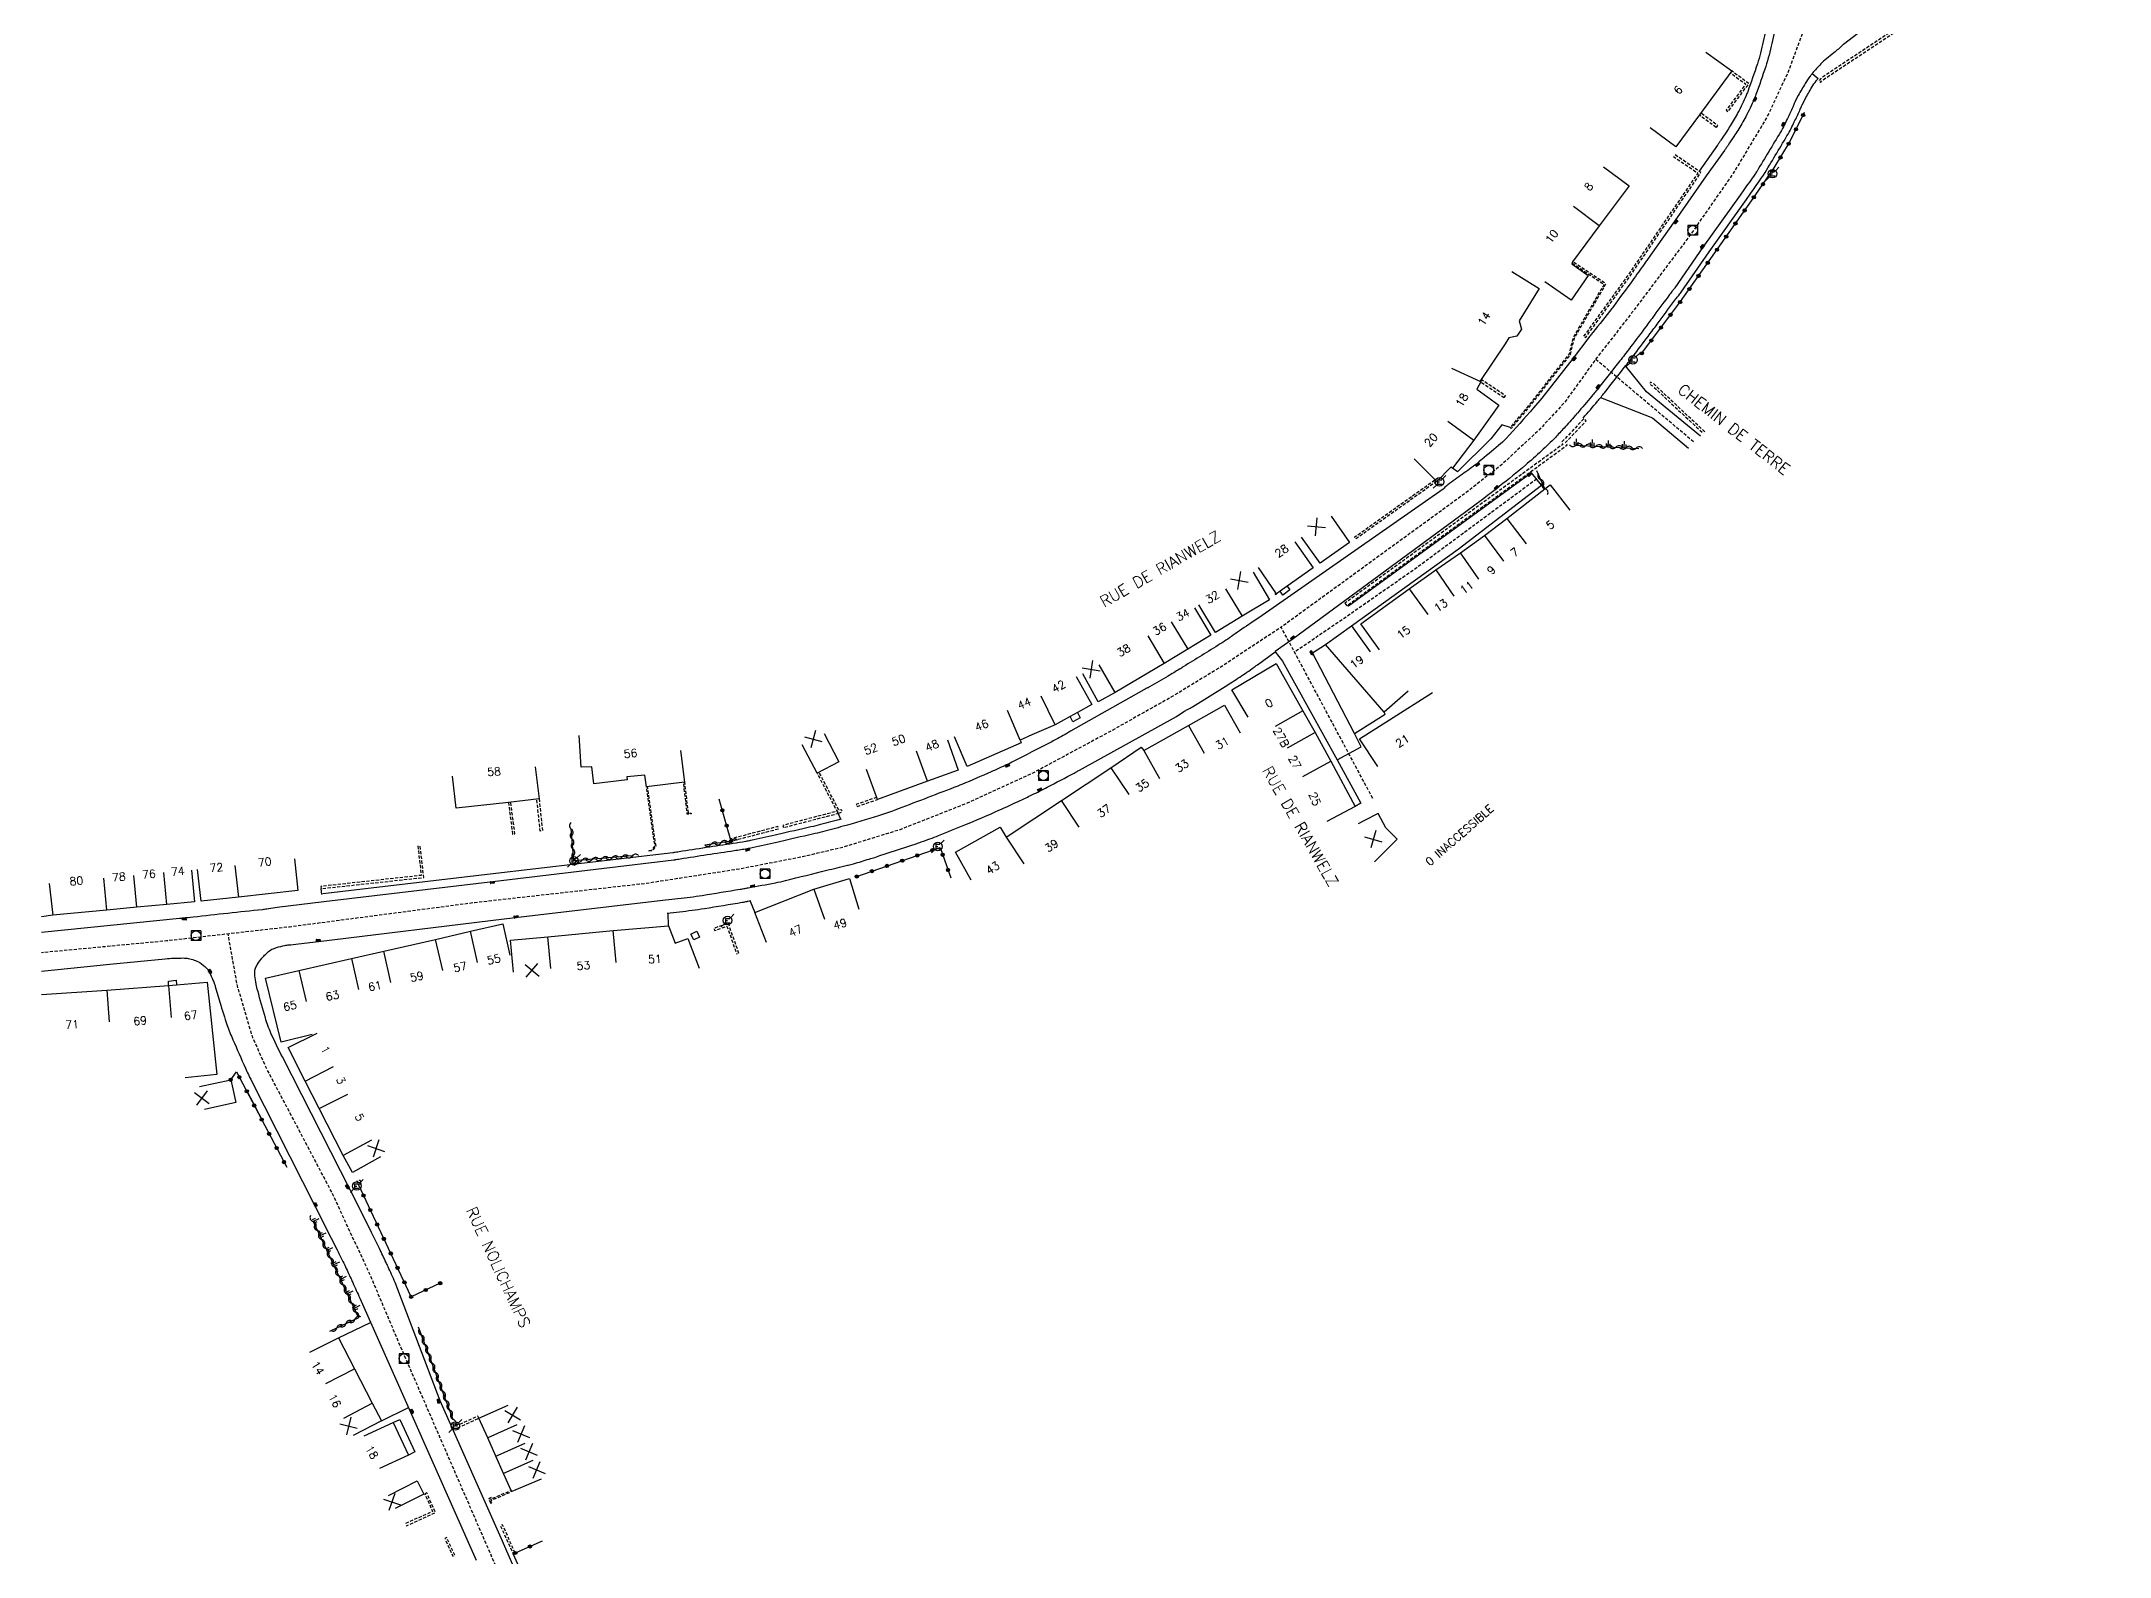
# Model space of a CAD drawing. Header units: millimetres. Extents: x 150000 to 151001, y 125999 to 127001.
# Drawn here: x 150000 to 150323, y 126509.4 to 126746.1 of the extents above; entities that cross this region are included whole.
import ezdxf
from ezdxf.enums import TextEntityAlignment as Align

# ---------------------------------------------------------------- set-up
doc = ezdxf.new("R2010")
doc.units = ezdxf.units.MM
doc.linetypes.add('DASHED', pattern=[0.75, 0.5, -0.25])
doc.layers.get('0').update_dxf_attribs({"linetype": 'CONTINUOUS'})
for name, color, linetype in [('W0001', 6, 'DASHED'), ('W0008', 7, 'CONTINUOUS'), ('W0017', 7, 'CONTINUOUS'), ('W0100', 7, 'CONTINUOUS'), ('W0112', 1, 'DASHED'), ('W0211', 2, 'CONTINUOUS'), ('W0302', 3, 'CONTINUOUS'), ('W0310', 3, 'CONTINUOUS'), ('W0322', 7, 'CONTINUOUS'), ('W0400', 7, 'CONTINUOUS'), ('W0420', 7, 'CONTINUOUS'), ('W0471', 7, 'CONTINUOUS'), ('W0984', 7, 'CONTINUOUS'), ('W0989', 7, 'CONTINUOUS'), ('W0991', 7, 'CONTINUOUS'), ('W1102', 7, 'CONTINUOUS')]:
    doc.layers.add(name, color=color, linetype=linetype)
doc.styles.get("Standard").update_dxf_attribs({"font": 'romans.shx', "width": 0.85})

# ---------------------------------------------------------------- blocks, each defined once
blk = doc.blocks.new('t322o')
at = {"color": 0, "linetype": 'Continuous'}
for radius in [0.25, 0.15]:
    blk.add_circle((0, 0), radius, dxfattribs=at)
blk = doc.blocks.new('T471')
for p, q in [((-0.333334, 0.333334), (-0.333334, -0.333334)), ((-0.333334, 0.333334), (0.333334, 0.333334)), ((-0.333334, 0), (0, 0)), ((0.500001, 0.500001), (1.000002, 1.000002)), ((-0.500001, -0.500001), (-1.000002, -1.000002)), ((-0.333334, -0.333334), (0.333334, -0.333334))]:
    blk.add_line(p, q)
blk.add_ellipse((0, 0), major_axis=(0.471405, 0.471405), ratio=1, start_param=5.4977871438, end_param=11.780972451)
blk = doc.blocks.new('t310o')
at = {"color": 0, "linetype": 'Continuous'}
for centre, start, end in [((-0.5, 0.38), 216.8699, 323.1304), ((0.5, -0.37), 36.8699, 143.1303)]:
    blk.add_arc(centre, 0.625, start, end, dxfattribs=at)
blk = doc.blocks.new('t991o')
at = {"color": 0, "linetype": 'Continuous'}
for p, q in [((-1, 1), (1, -1)), ((-1, -1), (1, 1))]:
    blk.add_line(p, q, dxfattribs=at)
blk = doc.blocks.new('t211o')
at = {"color": 0, "linetype": 'Continuous'}
for p, q in [((-0.29, 0.5), (-0.29, 0)), ((0, 1), (0, 0)), ((0.29, 0.5), (0.29, 0))]:
    blk.add_line(p, q, dxfattribs=at)
blk = doc.blocks.new('T400')
for p, q in [((-0.15, 0.3), (0.15, 0.3)), ((-0.15, -0.25), (-0.15, 0.3)), ((-0.15, 0.15), (0.15, 0.15)), ((-0.15, 0), (0.15, 0)), ((0.15, 0.3), (0.15, -0.25)), ((-0.15, -0.15), (0.15, -0.15)), ((-0.15, -0.25), (-0.15, -0.3)), ((-0.15, -0.3), (0.15, -0.3)), ((0.15, -0.3), (0.15, -0.25))]:
    blk.add_line(p, q)
blk = doc.blocks.new('T420')
for p, q in [((0.75, 0.75), (-0.75, 0.75)), ((-0.75, 0.75), (-0.75, -0.75)), ((0.75, 0.75), (0.75, -0.75)), ((0.75, -0.75), (-0.75, -0.75))]:
    blk.add_line(p, q)
blk.add_ellipse((0, 0), major_axis=(-0.53, 0.53), ratio=1, start_param=3.926991, end_param=10.210176)
blk = doc.blocks.new('t112o')
at = {"color": 0, "linetype": 'Continuous'}
for p, q in [((-0.5, 0.5), (0.5, 0.5)), ((-0.5, -0.5), (-0.5, 0.5)), ((0.5, 0.5), (0.5, -0.5)), ((0.5, -0.5), (-0.5, -0.5))]:
    blk.add_line(p, q, dxfattribs=at)

msp = doc.modelspace()

# ---------------------------------------------------------------- linework, layer by layer
at = {"layer": 'W0001', "flags": 128}
for points in [[(150280.56, 126779.75), (150275.29, 126748.01), (150272.74, 126741.12), (150269.45, 126734.12), (150264.25, 126725.48), (150257.46, 126715.72), (150248.42, 126703.69), (150242.8, 126696.48), (150237.92, 126689.69), (150233.88, 126685.34), (150228.05, 126679.93), (150222.53, 126675.58), (150193.64, 126654.56)], [(150258.05, 126683.51), (150242.74, 126696.4)], [(150233.54, 126677.7), (150214.42, 126663.56), (150202.53, 126655.29), (150195.72, 126650.68)], [(150207.94, 126627.82), (150193.64, 126654.56), (150184.58, 126648.59), (150176.41, 126643.61), (150167.18, 126638.41), (150154.97, 126631.84), (150144.57, 126627.06), (150134.07, 126622.93), (150125.16, 126620.17), (150119.07, 126618.74), (150109.3, 126616.83), (150094.24, 126614.5), (150067.66, 126611.53), (150038.75, 126607.74), (150019.6, 126605.57), (150000, 126603.72)], [(150439.04, 126222.13), (150429.4, 126247.76), (150427.45, 126252.8), (150425.73, 126256.58), (150422.98, 126260.59), (150419.42, 126264.03), (150415.64, 126266.67), (150403.03, 126273.77), (150395.92, 126277.79), (150377.19, 126286.2), (150356.9, 126295.03), (150350.48, 126297.78), (150344.28, 126300.41), (150331.74, 126304.8), (150314.31, 126310.99), (150306.28, 126314.31), (150298.14, 126317.98), (150286.9, 126323.37), (150219.42, 126357.45), (150194.36, 126369.99), (150184.61, 126374.69), (150171.42, 126381.34), (150159.61, 126386.15), (150142.38, 126393.29), (150136.08, 126396.73), (150129.77, 126400.97), (150121.06, 126408.08), (150114.75, 126414.95), (150108.67, 126423.09), (150104.77, 126430.89), (150093.27, 126457.32), (150071.58, 126506.55), (150056.08, 126542.26), (150051.61, 126552.8), (150045.54, 126565.98), (150035.42, 126585.16), (150033.02, 126590.44), (150030.61, 126598.57), (150029.17, 126606.65)]]:
    msp.add_lwpolyline(points, dxfattribs=at)
at = {"layer": 'W0008', "flags": 128}
for points in [[(150272.99, 126768.58), (150269.5, 126748.82), (150269.3, 126747.85, -0.010856), (150268.5, 126744.23, -0.022103), (150268.02, 126742.57, -0.003065), (150266.5, 126738.2, -0.018678), (150266.25, 126737.59, -0.017501), (150264.97, 126734.93, -0.021443), (150263.77, 126732.88, -0.001594), (150263.17, 126731.95, -0.001101), (150262.29, 126730.6, -0.004339), (150262.02, 126730.19, -0.004826), (150261.76, 126729.83), (150258.89, 126725.79)], [(150292.46, 126754.05), (150281.45, 126745.58, 0.038367), (150281.11, 126745.28, -0.0285), (150280.67, 126744.86, -0.005403), (150279.95, 126744.27, 0.003418), (150278.81, 126743.35, 0.028612), (150277.93, 126742.53, 0.017095), (150276.58, 126741.05, 0.003711), (150276.41, 126740.83, 0.003711), (150276.25, 126740.62, 0.024306), (150275.49, 126739.5, 0.015028), (150274.4, 126737.6), (150273.93, 126736.72, 0.038655), (150273.77, 126736.35, -0.025444), (150273.54, 126735.78, -0.002742), (150272.7, 126733.99, -0.004764), (150272.2, 126732.97, -0.017356), (150271.61, 126731.89, -0.002992), (150267.95, 126725.81, -0.017668), (150267.6, 126725.27, 0.003828), (150265.91, 126722.87), (150265.34, 126722.03), (150259.51, 126713.89), (150255.13, 126707.57, -0.02964), (150254.78, 126707.13, 0.022092), (150254.3, 126706.54, 0.001726), (150251.87, 126703.23, -0.003262), (150250.58, 126701.48, -0.001192), (150248.21, 126698.34, -0.001888), (150246.71, 126696.37, -0.003603), (150246.55, 126696.16, -0.000171), (150243.18, 126691.92, -0.007005), (150242.13, 126690.62, -0.003401), (150239.89, 126688, -0.001216), (150239.62, 126687.67, -0.007149), (150239.57, 126687.61, -0.005258), (150237.81, 126685.65, -0.007039), (150236.46, 126684.21, -0.012978), (150234.3, 126682.1, -0.011451), (150231.74, 126679.83, -0.004926), (150231.3, 126679.45, -0.000549), (150227.25, 126676.16, -0.009401), (150227.05, 126676.01, 0.000399), (150222.28, 126672.42), (150221.5, 126671.83), (150195.51, 126652.72), (150192.7, 126650.75)], [(150270.65, 126747.58, -0.010856), (150269.83, 126743.91, -0.022103), (150269.31, 126742.13, -0.003065), (150267.79, 126737.74, -0.018678), (150267.51, 126737.03, -0.017501), (150266.18, 126734.29, -0.021443), (150264.93, 126732.14, -0.001594), (150264.32, 126731.2, -0.001101), (150263.44, 126729.85, -0.004339), (150263.15, 126729.42, -0.004826), (150262.88, 126729.03), (150260.03, 126725.03), (150255.13, 126718.02), (150251.3, 126712.64), (150250.76, 126711.85, -0.005204), (150250.34, 126711.27, -0.001178), (150248.49, 126708.72, -0.000058), (150245.54, 126704.67, -0.00278), (150245.48, 126704.59, -0.006512), (150245.27, 126704.33, -0.000457), (150242.32, 126700.6, -0.00704), (150241.9, 126700.08, 0.013198), (150241.69, 126699.81), (150239.24, 126696.56), (150234.35, 126690.32), (150233.03, 126688.8, -0.007695), (150228.73, 126684, -0.031919), (150227.6, 126682.93, -0.001146), (150224.58, 126680.42, -0.007644), (150224.13, 126680.05, -0.016286), (150221.94, 126678.46, 0.015631), (150219.65, 126676.81, 0.021668), (150219.52, 126676.7, 0.004472), (150218.92, 126676.13), (150190.13, 126656), (150189.28, 126655.45, 0.014114), (150186.44, 126653.51, -0.01748), (150184.13, 126651.96, -0.000243), (150178.35, 126648.37, -0.002276), (150177.73, 126647.99, -0.002922), (150175.97, 126646.93, -0.001783), (150173.08, 126645.23, -0.030239), (150172.65, 126645.02, 0.027), (150172.18, 126644.78), (150160.73, 126638.31, -0.002957), (150158.44, 126637.02, -0.008268), (150157.61, 126636.57, -0.00099), (150151.78, 126633.59, -0.006127), (150150.84, 126633.12, -0.007932), (150148.35, 126631.98, -0.004319), (150143.75, 126630, -0.007441), (150142.51, 126629.51, -0.000993), (150133.21, 126625.95, -0.015627), (150130.75, 126625.1, -0.007066), (150125.23, 126623.47, -0.003062), (150121.98, 126622.61, -0.006535), (150120.45, 126622.24, -0.00009), (150115.29, 126621.06, -0.001043), (150114.84, 126620.96, -0.001932), (150111.01, 126620.11, -0.009196), (150110.21, 126619.95, -0.007019), (150108.21, 126619.63, 0.001659), (150099.77, 126618.34, 0.002714), (150098.96, 126618.21, -0.011791), (150098.77, 126618.18), (150071.82, 126614.97), (150044.11, 126611.66), (150036.84, 126610.78), (150035.2, 126610.53, -0.012691), (150034.54, 126610.44, 0.001563), (150029.14, 126609.87, 0.000054), (150023.71, 126609.28, -0.000183), (150022.11, 126609.11, -0.029886), (150021.83, 126609.09, 0.028578), (150021.55, 126609.08), (150000, 126606.86)], [(150240.8, 126687.22, 0.003401), (150243.04, 126689.85, 0.007005), (150244.12, 126691.17, 0.000171), (150247.48, 126695.42, 0.003603), (150247.65, 126695.64, 0.001888), (150249.16, 126697.62, 0.001192), (150251.53, 126700.76, 0.003262), (150252.83, 126702.53, -0.001726), (150255.26, 126705.83, -0.022092), (150255.67, 126706.34, 0.02964), (150256.11, 126706.89), (150260.49, 126713.2), (150266.32, 126721.35), (150266.9, 126722.19, -0.003828), (150268.57, 126724.58, 0.017668), (150268.97, 126725.18, 0.002992), (150272.63, 126731.28, 0.017356), (150273.26, 126732.43, 0.004764), (150273.77, 126733.48, 0.002742), (150274.63, 126735.28, 0.025444), (150274.9, 126735.96, -0.038655), (150274.99, 126736.16), (150275.46, 126737.04, -0.015028), (150276.51, 126738.88, -0.024306), (150277.2, 126739.9, -0.003711), (150277.36, 126740.1, -0.003711), (150277.51, 126740.3)], [(150079.2, 126495.32), (150072.02, 126511.83), (150062.31, 126533.74), (150055.25, 126552.21, 0.000659), (150054.14, 126554.69, 0.00274), (150053.84, 126555.34, 0.004116), (150052.8, 126557.54, 0.003582), (150051.58, 126560.03), (150050.66, 126561.87), (150048.23, 126566.71), (150037.66, 126587.45, -0.019872), (150035.86, 126591.16, -0.032037), (150034.99, 126593.56, -0.004092), (150033.8, 126597.75, -0.015999), (150033.54, 126598.83, -0.023321), (150033.34, 126600.14, -0.043559), (150033.32, 126600.84, -0.106898), (150033.5, 126601.49, -0.048475), (150034.31, 126602.7, -0.043555), (150035.47, 126603.89, -0.082752), (150036.22, 126604.35, -0.027048), (150036.73, 126604.53, -0.010907), (150038.04, 126604.86, -0.038379), (150038.54, 126604.94, 0.012056), (150040.16, 126605.11), (150043.3, 126605.5), (150072.27, 126609.01), (150097.5, 126611.96, 0.004063), (150101.35, 126612.41, 0.008386), (150103.22, 126612.68, 0.000433), (150109.14, 126613.64, 0.003455), (150109.88, 126613.77, 0.000791), (150110.39, 126613.88, 0.004894), (150114.64, 126614.65, 0.012883), (150116.24, 126615.01, 0.0005), (150122.67, 126616.6, -0.001003), (150125.88, 126617.39, -0.001266), (150125.99, 126617.42, -0.000174), (150126.83, 126617.62, 0.001999), (150129.3, 126618.35, 0.005702), (150130.16, 126618.62, 0.000698), (150136.61, 126620.74, 0.005483), (150137.42, 126621.02, 0.008419), (150140.11, 126622.02, 0.005474), (150144.21, 126623.68, 0.004843), (150149.55, 126625.97, 0.007653), (150152.89, 126627.5, 0.00179), (150154.69, 126628.37, 0.002624), (150155.91, 126628.97, 0.004181), (150157.1, 126629.58, 0.001181), (150161.29, 126631.77, 0.01136), (150161.61, 126631.95, -0.006617), (150162.16, 126632.26), (150177.3, 126640.6), (150178.44, 126641.4, -0.051994), (150179.01, 126641.72, 0.038812), (150179.79, 126642.13), (150184.88, 126645.31), (150185.76, 126645.87, 0.005446), (150188.01, 126647.34, 0.010802), (150189.12, 126648.11, 0.005797), (150189.55, 126648.43, -0.006945), (150189.91, 126648.7), (150192.68, 126650.71), (150193.84, 126649.28), (150202.37, 126633.86), (150206.15, 126635.88), (150205.08, 126637.95), (150198.52, 126650.58), (150200.54, 126651.84)], [(150124.93, 126624.59, -0.003062), (150121.69, 126623.74, -0.006535), (150120.19, 126623.37, -0.00009), (150115.03, 126622.19, -0.001043), (150114.59, 126622.09, -0.001932), (150110.77, 126621.25, -0.009196), (150110, 126621.1, -0.007019), (150108.04, 126620.77, 0.001659), (150099.59, 126619.48, 0.002714), (150098.77, 126619.35, -0.011791), (150098.64, 126619.33), (150070.09, 126616), (150043.96, 126612.91)], [(150097.73, 126609.9, 0.004063), (150101.62, 126610.36, 0.008386), (150103.55, 126610.64, 0.000433), (150109.47, 126611.6, 0.003455), (150110.24, 126611.74, 0.007575), (150110.35, 126611.76, 0.000791), (150110.82, 126611.86)], [(150000, 126600.84), (150010.68, 126601.92), (150019.31, 126602.79), (150019.72, 126602.82, -0.016382), (150022.16, 126602.9, -0.050972), (150022.94, 126602.81, -0.02972), (150023.86, 126602.57, -0.02972), (150024.73, 126602.21, -0.047398), (150025.79, 126601.33, -0.087109), (150026.22, 126600.72, -0.007368), (150026.79, 126599.45, -0.014724), (150027.05, 126598.8, -0.007148), (150027.12, 126598.6, -0.009113), (150027.17, 126598.44), (150027.88, 126596, 0.012662), (150029.03, 126592.38, 0.019951), (150029.91, 126590.14, 0.00109), (150031.87, 126585.69, 0.0048), (150032.33, 126584.69, 0.012845), (150032.44, 126584.45, -0.004624), (150032.78, 126583.81), (150042.84, 126564), (150045.26, 126559.17), (150046.18, 126557.33, -0.003582), (150047.37, 126554.92, -0.004116), (150048.36, 126552.81, -0.00274), (150048.63, 126552.22, -0.000659), (150049.73, 126549.76), (150057.65, 126531.99), (150067.91, 126508.84)]]:
    msp.add_lwpolyline(points, format="xyb", dxfattribs=at)
for points in [[(150276.58, 126741.05), (150277.49, 126740.26)], [(150259.11, 126684.4), (150250.67, 126691.34), (150247.43, 126695.4)], [(150243.51, 126690.42), (150251.64, 126687.27), (150257.25, 126682.53)], [(150204.6, 126654.75), (150221.29, 126666.76), (150234.3, 126676.77), (150232.75, 126678.68), (150204.14, 126657.87), (150203.91, 126657.94)], [(150202.37, 126633.86), (150206.07, 126627.06), (150205.18, 126626.58)], [(150124.42, 126625.48), (150124.83, 126624.56)], [(150043.79, 126612.82), (150043.7, 126613.73)], [(150110.7, 126611.76), (150111.41, 126609.98)], [(150097.96, 126607.93), (150097.89, 126609.92)]]:
    msp.add_lwpolyline(points, dxfattribs=at)
at = {"layer": 'W0017', "flags": 128}
for points in [[(150229.38, 126685.74), (150228.12, 126686.19), (150226.4, 126683.97), (150221.15, 126678.82), (150220.4, 126679.38)], [(150194.56, 126660.95), (150194.98, 126660.38), (150193.9, 126659.58), (150193.49, 126660.18)], [(150161.84, 126641.22), (150162.25, 126640.43), (150161.09, 126639.79), (150160.67, 126640.59)], [(150205.08, 126637.95), (150209.9, 126640.97), (150209.71, 126641.3)], [(150019.87, 126598.59), (150019.85, 126599.3), (150021.03, 126599.43), (150021.1, 126598.69)], [(150046.39, 126543.59), (150051.42, 126545.97)], [(150053.12, 126530.61), (150057.33, 126532.7)], [(150054.97, 126530.37), (150055.99, 126530.82), (150058.34, 126525.79), (150057.34, 126525.27)]]:
    msp.add_lwpolyline(points, dxfattribs=at)
at = {"layer": 'W0100', "flags": 128}
for points in [[(150259.98, 126744.39), (150264, 126741.43), (150258.96, 126734.57), (150255.29, 126729.58), (150251.26, 126732.54)], [(150243.99, 126726.48), (150247.98, 126723.48), (150243.31, 126717.27), (150239.15, 126711.62), (150239.02, 126711.33), (150241.56, 126709.49), (150238.93, 126705.66), (150234.81, 126708.5)], [(150229.68, 126710.1), (150233.93, 126707.47), (150230.78, 126702.39), (150231.18, 126701.13), (150230.46, 126699.99), (150229.19, 126699.77), (150228.59, 126698.8), (150224.67, 126692.93)], [(150224.81, 126692.87), (150224.17, 126691.76), (150227.62, 126689.26), (150223.7, 126683.79), (150220.39, 126679.38), (150220.15, 126679.55), (150217.93, 126677.34), (150214.4, 126680.88)], [(150208.98, 126651.04), (150206.05, 126655.09), (150213.61, 126660.58), (150217.77, 126663.51), (150221.63, 126666.16), (150225.38, 126668.89), (150228.85, 126671.54), (150234.83, 126676.19), (150235.62, 126676.8), (150238.69, 126672.85)], [(150201.44, 126671.88), (150204.32, 126667.8), (150199.71, 126664.54), (150196.83, 126668.62)], [(150195.75, 126667.92), (150198.64, 126663.84), (150194.56, 126660.95), (150193.49, 126660.18), (150192.92, 126659.79), (150190.08, 126663.91)], [(150189.25, 126663.14), (150191.82, 126658.85), (150187.52, 126656.29), (150183.36, 126653.76), (150180.77, 126658.03)], [(150180.09, 126657.59), (150182.67, 126653.31), (150179.03, 126651.12), (150175.37, 126648.9), (150167.71, 126644.34), (150165.06, 126642.89), (150162.66, 126647.28)], [(150213.48, 126644.58), (150209.71, 126641.3), (150200.54, 126651.84), (150204.6, 126654.75), (150207.51, 126650.69)], [(150188.47, 126640.49), (150185.91, 126644.78), (150192.84, 126648.9)], [(150192.84, 126648.9), (150197.04, 126641.51), (150198.94, 126638.1), (150201.39, 126633.64), (150205.18, 126626.58), (150200.78, 126624.21)], [(150161.61, 126646.84), (150164.07, 126642.48), (150161.84, 126641.22), (150160.67, 126640.59), (150158.33, 126639.29), (150154.7, 126637.73), (150152.86, 126636.94), (150153.01, 126636.48), (150144.59, 126632.83), (150142.6, 126637.42)], [(150208.74, 126632.8), (150205.88, 126637.15), (150210.53, 126640.1), (150217.28, 126644.39)], [(150145.19, 126615.08), (150142.76, 126619.45), (150149.73, 126623.32), (150150.69, 126621.75), (150159.31, 126627.5), (150167.04, 126632.6), (150171.79, 126635.82), (150172.18, 126635.28), (150179.14, 126639.23), (150184.76, 126642.4), (150187.21, 126638.05)], [(150099.84, 126635.32), (150100.43, 126630.36), (150094.49, 126629.65), (150094.25, 126631.44), (150091.43, 126631.17), (150091.47, 126630.7), (150086.28, 126630.1), (150085.97, 126632.78), (150084.29, 126632.68), (150083.99, 126637.67)], [(150122.24, 126637.97), (150124.56, 126633.54), (150121.15, 126631.76), (150118.83, 126636.19)], [(150141.5, 126636.95), (150143.2, 126632.25), (150138.4, 126630.52), (150130.59, 126627.66), (150128.87, 126632.36)], [(150077.14, 126632.73), (150077.73, 126627.77), (150072.94, 126627.2), (150064.77, 126626.32), (150064.23, 126631.29)], [(150208.2, 126617.9), (150211.74, 126621.44), (150209.96, 126623.21), (150208.8, 126625.46), (150206.55, 126624.3), (150205.67, 126623.84)], [(150039.52, 126618.41), (150040.07, 126613.44), (150030.79, 126612.4), (150024.95, 126611.77), (150024.41, 126616.74)], [(150023.47, 126616.64), (150023.94, 126611.66), (150019.61, 126611.25), (150014.93, 126610.82), (150010.21, 126610.38), (150001.78, 126609.57), (150000, 126609.35)], [(150113.26, 126605.34), (150111.41, 126609.98), (150120.66, 126613.67), (150126.24, 126615.33), (150127.66, 126610.54)], [(150042.3, 126590.96), (150037.45, 126589.77), (150035, 126599.76), (150040.23, 126600.95), (150048.45, 126602.84), (150053.5, 126603.95), (150061.57, 126605.81), (150067, 126607.07), (150072.06, 126608.21), (150073.16, 126603.33)], [(150073.73, 126600.69), (150073.26, 126605.67), (150079.09, 126606.21), (150089.32, 126607.18), (150097.96, 126607.93), (150099.01, 126605.23), (150100.99, 126605.97), (150102.75, 126601.29)], [(150000, 126597.21), (150010.23, 126597.9), (150019.87, 126598.59), (150021.1, 126598.69), (150025.89, 126599.11), (150027.43, 126584.69), (150022.46, 126584.16)], [(150052.98, 126571.84), (150048.61, 126569.41), (150047.13, 126572.07), (150043.39, 126579.37), (150041.18, 126583.67), (150038.57, 126588.92), (150043.05, 126591.15)], [(150024.69, 126582.83), (150029.57, 126583.88), (150030.35, 126580.31), (150025.46, 126579.25)], [(150041.94, 126541.32), (150046.39, 126543.59), (150048.88, 126538.72), (150051.68, 126533.37), (150053.12, 126530.61), (150048.68, 126528.3)], [(150073.38, 126519.73), (150072.19, 126522.39), (150070.98, 126525.1), (150069.71, 126527.94), (150068.34, 126531.03), (150072.91, 126533.05)], [(150050.44, 126528.27), (150054.97, 126530.37), (150057.34, 126525.27), (150052.81, 126523.16)], [(150054.23, 126518.97), (150058.69, 126521.24), (150059.74, 126519.16), (150055.28, 126516.9)], [(150078.07, 126521.48), (150073.46, 126519.56)]]:
    msp.add_lwpolyline(points, dxfattribs=at)
at = {"layer": 'W0112', "flags": 128}
for points in [[(150297.81, 126747.49), (150295.04, 126751.66), (150277.95, 126740.29), (150277.6, 126739.88), (150277.88, 126739.65), (150278.19, 126740.02), (150294.94, 126751.16), (150297.52, 126747.3)], [(150254.88, 126728.1), (150258.71, 126725.48), (150247.76, 126709.49), (150240.86, 126699.98), (150241.15, 126699.77), (150248.05, 126709.29), (150259.2, 126725.57), (150255.08, 126728.39)], [(150239.06, 126711.42), (150244.06, 126708.11), (150239.21, 126699.77), (150238.59, 126697.24), (150232.06, 126688.9), (150229.38, 126685.74), (150229.55, 126685.59), (150232.23, 126688.76), (150238.8, 126697.14), (150239.42, 126699.69), (150244.36, 126708.18), (150239.15, 126711.62)], [(150259.8, 126685.08), (150251.82, 126692.56), (150251.33, 126692.83), (150251.15, 126692.52), (150251.61, 126692.27), (150259.56, 126684.82)], [(150217.93, 126677.34), (150205.3, 126668.35), (150205.09, 126668.64), (150217.67, 126677.59)], [(150121.46, 126631.92), (150121.15, 126631.76), (150124.42, 126625.48), (150125.09, 126625.72), (150124.97, 126626.05), (150124.59, 126625.92), (150121.46, 126631.92)], [(150077.73, 126627.77), (150078.25, 126622.77), (150077.9, 126622.73), (150077.38, 126627.73)], [(150100.29, 126630.34), (150100.43, 126630.36), (150101.01, 126625.52), (150101.49, 126625.53), (150101.5, 126625.39), (150100.88, 126625.38), (150100.29, 126630.34)], [(150130.47, 126628), (150127.28, 126626.88), (150127.4, 126626.55), (150130.59, 126627.66)], [(150072.94, 126627.2), (150073.6, 126622.26), (150073.96, 126622.31), (150073.29, 126627.24)], [(150107.62, 126621.5), (150107.71, 126621.15), (150115.12, 126623.08), (150115.03, 126623.42), (150107.61, 126621.49)], [(150058.81, 126620.41), (150059.32, 126615.8), (150043.66, 126614.08), (150043.7, 126613.73), (150059.71, 126615.48), (150059.17, 126620.45)], [(150108.95, 126603.6), (150107.29, 126608.32), (150105.03, 126607.53), (150105.15, 126607.19), (150107.07, 126607.87), (150108.61, 126603.49)], [(150074.02, 126509.97), (150072.01, 126514.38), (150071.69, 126514.23), (150073.7, 126509.82), (150074.02, 126509.97)]]:
    msp.add_lwpolyline(points, dxfattribs=at)
for points in [[(150264, 126741.43), (150263.79, 126741.14), (150266.19, 126739.38), (150263.13, 126735.31), (150263.42, 126735.1), (150266.69, 126739.45)], [(150261.62, 126732.62), (150261.83, 126732.91), (150259.17, 126734.86), (150258.96, 126734.57)], [(150228.48, 126690.42), (150228.68, 126690.71), (150225, 126693.16), (150224.81, 126692.87)], [(150203.6, 126658.32), (150203.89, 126657.92), (150238.32, 126683.02), (150238.05, 126683.39), (150241.27, 126686.79), (150240.91, 126687.13), (150237.4, 126683.42), (150237.63, 126683.12)], [(150192.92, 126659.79), (150192.72, 126660.09), (150192.54, 126659.96), (150192.74, 126659.67)], [(150094.49, 126629.65), (150094.61, 126629.67), (150095.95, 126620.34), (150095.41, 126619.65), (150094.83, 126619.58), (150094.81, 126619.7), (150095.35, 126619.76), (150095.83, 126620.37)], [(150124.42, 126625.48), (150124.33, 126625.83), (150115.8, 126623.61), (150115.89, 126623.27)], [(150049.97, 126567.7), (150049.51, 126567.5), (150049.27, 126568.04), (150049.73, 126568.24)], [(150068.34, 126531.03), (150068.19, 126531.35), (150065.17, 126530), (150065.13, 126530.06), (150064.82, 126529.89), (150065.01, 126529.54)], [(150060.19, 126519.36), (150059.87, 126519.21), (150061.1, 126516.47), (150056.86, 126514.57), (150057.01, 126514.24), (150061.57, 126516.29)], [(150070.21, 126517.74), (150070.37, 126517.83), (150070.08, 126518.37), (150070.17, 126518.41), (150070.28, 126518.22), (150073.46, 126519.56), (150073.38, 126519.73), (150070.36, 126518.45), (150070.24, 126518.65), (150069.82, 126518.45)], [(150063.33, 126512.38), (150063, 126512.24), (150064.26, 126509.47), (150064.59, 126509.62)]]:
    msp.add_lwpolyline(points, close=True, dxfattribs=at)
at = {"layer": 'W0211', "flags": 128}
for points in [[(150239.67, 126683), (150249.51, 126682.48)], [(150042.44, 126561.76), (150049.52, 126546.72)]]:
    msp.add_lwpolyline(points, dxfattribs=at)
at = {"layer": 'W0302', "flags": 128}
msp.add_lwpolyline([(150031.99, 126582.36), (150034.62, 126577.24)], dxfattribs=at)
at = {"layer": 'W0310', "flags": 128}
for points in [[(150234.83, 126676.19), (150233.58, 126678.97)], [(150092.26, 126618.83), (150083.18, 126618.08), (150082.77, 126623.06)], [(150107.71, 126621.15), (150103.63, 126620.53)], [(150042.44, 126561.76), (150049.52, 126546.72), (150044.99, 126544.59)], [(150064.34, 126530.83), (150058.89, 126545.25)]]:
    msp.add_lwpolyline(points, dxfattribs=at)
at = {"layer": 'W0322', "flags": 128}
for points in [[(150249.95, 126697.34), (150256.02, 126705.45), (150267.08, 126721.15), (150270.63, 126726.28), (150273.02, 126730.27), (150275.38, 126735.01)], [(150107.71, 126621.15), (150107.21, 126622.92), (150105.86, 126627.73)], [(150127.35, 126615.63), (150140.38, 126620.16), (150142.02, 126615.44)], [(150029.57, 126583.88), (150030.47, 126585.14), (150038.32, 126570.23)], [(150062.29, 126552.11), (150057.76, 126549.98), (150049.51, 126567.5)], [(150075.59, 126505.58), (150073.7, 126509.82), (150078.26, 126511.86)]]:
    msp.add_lwpolyline(points, dxfattribs=at)
at = {"layer": 'W1102'}
for p, q in [((150243.31, 126717.27), (150239.3, 126720.25)), ((150224.81, 126692.87), (150220.27, 126694.96)), ((150219.66, 126686.75), (150223.7, 126683.79)), ((150228.85, 126671.54), (150231.9, 126667.58)), ((150225.38, 126668.89), (150228.36, 126664.88)), ((150217.77, 126663.51), (150220.62, 126659.4)), ((150224.52, 126662.07), (150221.63, 126666.16)), ((150184.94, 126660.57), (150187.52, 126656.29)), ((150213.61, 126660.58), (150216.52, 126656.52)), ((150176.45, 126655.41), (150179.03, 126651.12)), ((150172.79, 126653.19), (150175.37, 126648.9)), ((150167.71, 126644.34), (150165.23, 126648.68)), ((150158.33, 126639.29), (150156.13, 126643.78)), ((150152.86, 126636.94), (150150.89, 126641.54)), ((150197.04, 126641.51), (150192.68, 126639.05)), ((150179.14, 126639.23), (150181.61, 126634.88)), ((150198.94, 126638.1), (150194.57, 126635.68)), ((150138.4, 126630.52), (150136.69, 126635.22)), ((150172.18, 126635.28), (150174.65, 126630.93)), ((150167.04, 126632.6), (150169.82, 126628.45)), ((150197, 126631.26), (150201.39, 126633.64)), ((150162.08, 126623.33), (150159.31, 126627.5)), ((150150.69, 126621.75), (150153.46, 126617.59)), ((150010.21, 126610.38), (150009.74, 126615.35)), ((150014.93, 126610.82), (150014.46, 126615.79)), ((150019.61, 126611.25), (150019.14, 126616.23)), ((150030.24, 126617.37), (150030.79, 126612.4)), ((150001.24, 126614.54), (150001.78, 126609.57)), ((150120.66, 126613.67), (150122.3, 126608.95)), ((150062.7, 126600.94), (150061.57, 126605.81)), ((150068.12, 126602.2), (150067, 126607.07)), ((150079.55, 126601.24), (150079.09, 126606.21)), ((150089.77, 126602.2), (150089.32, 126607.18)), ((150048.45, 126602.84), (150049.55, 126597.96)), ((150054.6, 126599.07), (150053.5, 126603.95)), ((150019.87, 126598.59), (150020.25, 126593.6)), ((150040.23, 126600.95), (150041.35, 126596.08)), ((150010.23, 126597.9), (150010.58, 126592.91)), ((150041.18, 126583.67), (150045.65, 126585.93)), ((150043.39, 126579.37), (150047.84, 126581.65)), ((150051.54, 126574.43), (150047.13, 126572.07)), ((150044.44, 126536.43), (150048.88, 126538.72)), ((150047.24, 126531.05), (150051.68, 126533.37)), ((150074.27, 126529.97), (150069.71, 126527.94)), ((150070.98, 126525.1), (150075.54, 126527.14)), ((150076.75, 126524.43), (150072.19, 126522.39))]:
    msp.add_line(p, q, dxfattribs=at)

# ---------------------------------------------------------------- block references
at = {"layer": 'W0112', "rotation": 26.44142216535703}
msp.add_blockref('t112o', (150102.12, 126606.4), dxfattribs=at)
at = {"layer": 'W0211'}
for p, rotation in [((150239.67, 126683), 356.9796752611343), ((150242.17, 126682.87), 356.9796752611343), ((150244.66, 126682.74), 356.9796752611343), ((150247.16, 126682.61), 356.9796752611343), ((150042.44, 126561.76), 295.1914512857524), ((150043.51, 126559.49), 295.1914512857524), ((150044.57, 126557.23), 295.1914512857524), ((150045.64, 126554.97), 295.1914512857524), ((150046.7, 126552.71), 295.1914512857524), ((150047.76, 126550.45), 295.1914512857524), ((150048.83, 126548.18), 295.1914512857524)]:
    msp.add_blockref('t211o', p, dxfattribs=dict(at, rotation=rotation))
at = {"layer": 'W0310'}
for p, rotation in [((150239.67, 126683), 356.9796752611343), ((150241.23, 126682.92), 356.9796752611343), ((150242.8, 126682.84), 356.9796752611343), ((150244.36, 126682.75), 356.9796752611343), ((150245.92, 126682.67), 356.9796752611343), ((150247.49, 126682.59), 356.9796752611343), ((150249.05, 126682.51), 356.9796752611343), ((150234.19, 126677.61), 114.2811666496745), ((150234.83, 126676.19), 114.2811666496745), ((150082.77, 126623.04), 94.76534940581702), ((150082.9, 126621.48), 94.76534940581702), ((150104.61, 126620.68), 188.6843597245929), ((150106.16, 126620.92), 188.6843597245929), ((150107.71, 126621.15), 188.6843597245929), ((150083.03, 126619.92), 94.76534940581702), ((150083.16, 126618.36), 94.76534940581702), ((150084.46, 126618.18), 184.765349405871), ((150086.02, 126618.31), 184.765349405871), ((150087.58, 126618.44), 184.765349405871), ((150089.14, 126618.57), 184.765349405871), ((150090.7, 126618.7), 184.765349405871), ((150092.26, 126618.83), 184.765349405871), ((150042.44, 126561.76), 295.1914512857524), ((150043.11, 126560.34), 295.1914512857524), ((150043.78, 126558.92), 295.1914512857524), ((150044.44, 126557.51), 295.1914512857524), ((150045.11, 126556.09), 295.1914512857524), ((150045.78, 126554.67), 295.1914512857524), ((150046.44, 126553.25), 295.1914512857524), ((150047.11, 126551.84), 295.1914512857524), ((150047.78, 126550.42), 295.1914512857524), ((150048.44, 126549), 295.1914512857524), ((150048.97, 126546.46), 205.1914512857534), ((150049.11, 126547.59), 295.1914512857524), ((150046.14, 126545.13), 205.1914512857534), ((150047.55, 126545.79), 205.1914512857534), ((150059.36, 126544.02), 110.684779215347), ((150059.91, 126542.55), 110.684779215347), ((150060.46, 126541.09), 110.684779215347), ((150061.02, 126539.62), 110.684779215347), ((150061.57, 126538.16), 110.684779215347), ((150062.12, 126536.69), 110.684779215347), ((150062.68, 126535.23), 110.684779215347), ((150063.23, 126533.76), 110.684779215347), ((150063.78, 126532.3), 110.684779215347), ((150064.34, 126530.83), 110.684779215347)]:
    msp.add_blockref('t310o', p, dxfattribs=dict(at, rotation=rotation))
at = {"layer": 'W0322'}
for p, rotation in [((150275.15, 126734.55), 63.48296730691328), ((150274.03, 126732.31), 63.48296730691328), ((150271.62, 126727.93), 59.15539311185344), ((150272.9, 126730.08), 59.15539311185344), ((150270.3, 126725.81), 55.30070584963325), ((150267.46, 126721.7), 55.30070584963325), ((150268.88, 126723.75), 55.30070584963325), ((150264.58, 126717.61), 54.84176284209292), ((150266.02, 126719.65), 54.84176284209292), ((150263.14, 126715.56), 54.84176284209292), ((150260.26, 126711.48), 54.84176284209292), ((150261.7, 126713.52), 54.84176284209292), ((150258.82, 126709.43), 54.84176284209292), ((150255.94, 126705.35), 53.16876832970966), ((150257.39, 126707.39), 54.84176284209292), ((150254.44, 126703.34), 53.16876832970966), ((150251.45, 126699.34), 53.16876832970966), ((150252.95, 126701.34), 53.16876832970966), ((150249.95, 126697.34), 53.16876832970966), ((150106.36, 126625.97), 105.7064571409037), ((150107.03, 126623.56), 105.7064571409037), ((150107.71, 126621.15), 105.7064571407934), ((150134.43, 126618.1), 19.1793800379265), ((150136.8, 126618.92), 19.1793800379265), ((150139.16, 126619.74), 19.1793800379265), ((150140.77, 126619.02), 289.1793800378948), ((150127.35, 126615.63), 19.1793800379265), ((150129.71, 126616.46), 19.1793800379265), ((150132.07, 126617.28), 19.1793800379265), ((150141.59, 126616.66), 289.1793800378948), ((150029.57, 126583.88), 54.66498647512697), ((150030.91, 126584.29), 297.7726180866589), ((150032.08, 126582.08), 297.7726180866589), ((150033.24, 126579.87), 297.7726180866589), ((150034.41, 126577.66), 297.7726180866589), ((150035.57, 126575.44), 297.7726180866589), ((150036.74, 126573.23), 297.7726180866589), ((150037.9, 126571.02), 297.7726180866589), ((150050.31, 126565.81), 115.2235560707081), ((150051.37, 126563.55), 115.2235560707081), ((150052.44, 126561.29), 115.2235560707081), ((150053.5, 126559.03), 115.2235560707081), ((150054.57, 126556.76), 115.2235560707081), ((150055.63, 126554.5), 115.2235560707081), ((150056.7, 126552.24), 115.2235560707081), ((150057.76, 126549.98), 205.2235560707072), ((150060.03, 126551.04), 205.2235560707072), ((150062.29, 126552.11), 205.2235560707072), ((150076.3, 126510.99), 24.11728455519387), ((150074.02, 126509.97), 24.11728455519387)]:
    msp.add_blockref('t322o', p, dxfattribs=dict(at, rotation=rotation))
at = {"layer": 'W0400'}
for p, rotation in [((150267.63, 126736.98), 152.702266604343), ((150272.07, 126733.09), 338.8056740434834), ((150255.27, 126717.9), 323.1330899199348), ((150259.42, 126714.01), 322.089095702298), ((150239.37, 126696.51), 318.641774989948), ((150243.14, 126692.09), 147.8420295537977), ((150224.29, 126679.93), 303.0300299218453), ((150227.23, 126676.36), 312.6741497694001), ((150232.4, 126678.4), 315.8553423513222), ((150195.43, 126652.9), 131.4453186155807), ((150198.4, 126650.52), 207.4585340144126), ((150150.86, 126633), 290.8408847506857), ((150150.92, 126632.99), 116.080019331173), ((150155.93, 126629.17), 112.5569819795714), ((150110.29, 126619.81), 283.5989951147058), ((150070.41, 126614.69), 274.7515407027352), ((150111.1, 126614.13), 98.23708039384185), ((150022.34, 126609), 90.70160231496449), ((150074.12, 126609.33), 279.5109594272842), ((150043.21, 126605.66), 276.5468356804802), ((150026.32, 126600.8), 32.65698055775206), ((150047.81, 126567.19), 32.77262311255722), ((150042.81, 126564.4), 27.77404904779792), ((150062.06, 126533.7), 6.565545450448731), ((150057.85, 126532.09), 32.53167512049495)]:
    msp.add_blockref('T400', p, dxfattribs=dict(at, rotation=rotation))
at = {"layer": 'W0420'}
for p in [(150257.91, 126716.55), (150226.05, 126679.09), (150156.5, 126631.37), (150113.01, 126616.04), (150024.14, 126606.39), (150056.64, 126540.33)]:
    msp.add_blockref('T420', p, dxfattribs=at)
at = {"layer": 'W0471'}
for p in [(150270.38, 126725.39), (150248.58, 126696.32), (150218.37, 126677.26), (150140.01, 126620.32), (150083.18, 126618.08), (150107.17, 126608.75), (150049.26, 126567.29), (150064.66, 126529.81)]:
    msp.add_blockref('T471', p, dxfattribs=at)
at = {"layer": 'W0991'}
for p, rotation in [((150199.13, 126670.25), 39.71402092625046), ((150187.1, 126661.85), 35.12956626552042), ((150163.95, 126647.98), 306.1770611741395), ((150120.54, 126637.08), 300.8465474401146), ((150208.02, 126621.44), 298.3777447862689), ((150076.64, 126600.97), 5.399099999999913), ((150025.07, 126581.04), 278.6181546531979), ((150052.26, 126573.14), 295.9668351491231), ((150047.97, 126529.8), 301.1426268913397), ((150073.59, 126531.51), 284.2949634206038), ((150074.91, 126528.55), 292.6369146515127), ((150076.15, 126525.79), 292.1605735504413), ((150077.37, 126522.94), 21.74305589205897), ((150054.76, 126517.94), 295.7307978238656)]:
    msp.add_blockref('t991o', p, dxfattribs=dict(at, rotation=rotation))

# ---------------------------------------------------------------- texts
at = {"layer": 'W0984'}
msp.add_text('0 INACCESSIBLE', height=1.25, rotation=41.2436, dxfattribs=at).set_placement((150221.48, 126622.09), align=Align.MIDDLE)
at = {"layer": 'W0989'}
for s, rotation, p in [('CHEMIN DE TERRE', 322.0056, (150264.35, 126685.47)), ('RUE DE RIANWELZ', 29.9404, (150174.75, 126663.67)), ('RUE DE RIANWELZ', 299.9404, (150196.65, 126623.46)), ('RUE NOLICHAMPS', 294.879, (150071.38, 126554.61))]:
    msp.add_text(s, height=1.75, rotation=rotation, dxfattribs=at).set_placement(p, align=Align.MIDDLE)
at = {"layer": 'W0991'}
for s, rotation, p in [('6', 48.416, (150255.62, 126738.46)), ('8', 53.0375, (150241.65, 126723.38)), ('10', 53.644, (150235.89, 126715.6)), ('14', 58.1647, (150225.33, 126702.74)), ('18', 59.2208, (150221.87, 126690.05)), ('20', 48.0431, (150217.03, 126683.81)), ('5', 37.8575, (150235.65, 126670.55)), ('28', 35.3063, (150193.71, 126666.48)), ('7', 37.2866, (150230.1, 126666.26)), ('9', 46.3988, (150226.44, 126663.48)), ('32', 31.3094, (150182.88, 126659.27)), ('11', 34.429, (150222.61, 126660.77)), ('34', 27.3146, (150178.27, 126656.5)), ('13', 35.1528, (150218.57, 126657.96)), ('36', 31.2021, (150174.63, 126654.3)), ('15', 35.9824, (150212.74, 126653.77)), ('38', 30.8257, (150169.04, 126650.96)), ('19', 35.6612, (150205.45, 126649.14)), ('42', 29.4558, (150158.87, 126645.31)), ('44', 23.186, (150153.51, 126642.66)), ('0', 31.7589, (150191.72, 126642.7)), ('50', 20.0781, (150133.88, 126636.93)), ('46', 22.0224, (150146.85, 126639.24)), ('31', 29.4646, (150184.41, 126636.47)), ('27B', 299.2278, (150193.63, 126637.37)), ('21', 32.4052, (150212.56, 126636.8)), ('56', 6.5735, (150092.01, 126634.85)), ('52', 20.0781, (150129.54, 126635.54)), ('48', 23.6466, (150139.1, 126636.08)), ('27', 298.736, (150195.78, 126633.47)), ('58', 4.9667, (150070.69, 126632.01)), ('35', 34.0573, (150171.94, 126629.85)), ('33', 34.3095, (150178.13, 126632.91)), ('25', 293.5374, (150198.89, 126627.73)), ('37', 35.6016, (150165.95, 126625.88)), ('39', 32.9967, (150157.77, 126620.45)), ('70', 8.4024, (150034.88, 126617.89)), ('43', 32.2769, (150148.59, 126616.97)), ('80', 5.4779, (150005.47, 126614.94)), ('78', 5.3195, (150012.1, 126615.56)), ('76', 5.3045, (150016.8, 126616)), ('74', 5.4458, (150021.3, 126616.43)), ('72', 6.1691, (150027.33, 126617.03)), ('47', 26.1014, (150117.78, 126607.14)), ('57', 13.0855, (150065.41, 126601.51)), ('55', 12.7014, (150070.67, 126602.69)), ('53', 5.4008, (150084.65, 126601.72)), ('51', 3.326, (150095.82, 126602.75)), ('61', 12.3852, (150052.11, 126598.54)), ('59', 12.9578, (150058.64, 126600)), ('65', 12.8805, (150038.83, 126595.42)), ('63', 12.9296, (150045.45, 126597.02)), ('71', 3.8399, (150004.81, 126592.53)), ('69', 7.3947, (150015.42, 126593.09)), ('67', 8.2549, (150023.33, 126593.93)), ('1', 296.4718, (150044.39, 126588.58)), ('3', 297.1523, (150046.78, 126583.79)), ('5', 298.5729, (150049.69, 126578.04)), ('14', 301.12, (150043.19, 126538.88)), ('16', 297.5575, (150045.84, 126533.75)), ('18', 300.6092, (150051.62, 126525.71))]:
    msp.add_text(s, height=1.25, rotation=rotation, dxfattribs=at).set_placement(p, align=Align.MIDDLE)
msp.add_text('49', height=1.25, rotation=16.5768, dxfattribs=at).set_placement((150123.9, 126607.31))

doc.saveas('drawing.dxf')
